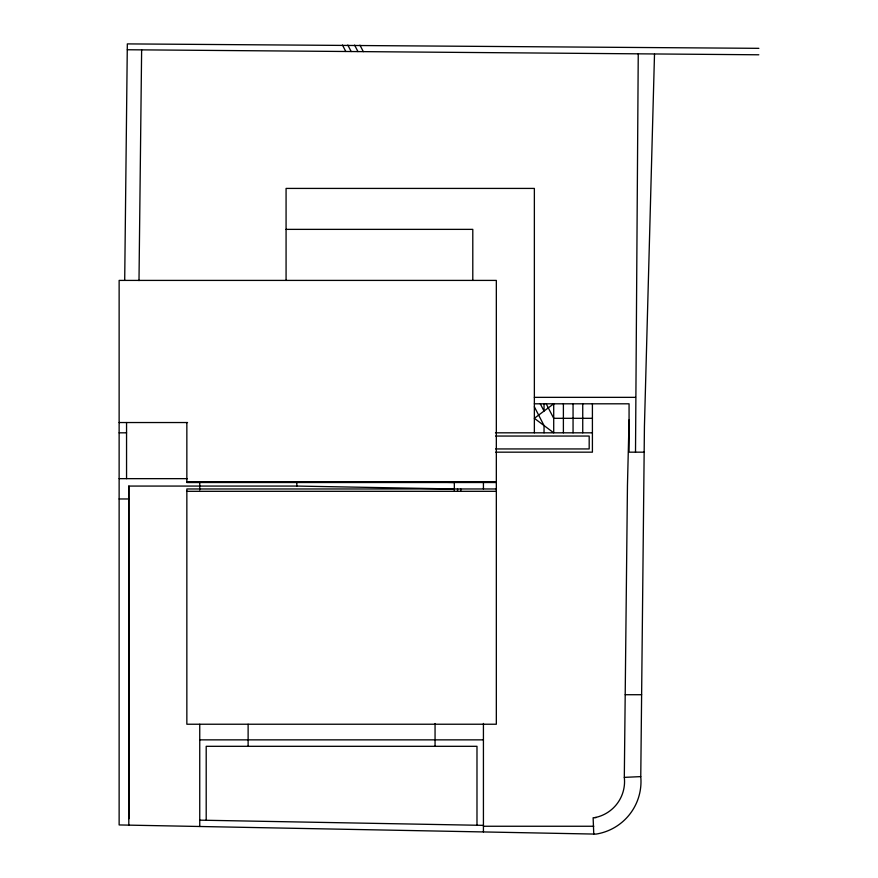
<?xml version="1.0" encoding="UTF-8"?>
<svg xmlns="http://www.w3.org/2000/svg" width="878" height="878" viewBox="0 0 878 878"><rect width="100%" height="100%" fill="white"/><g stroke="black" fill="none" stroke-linecap="round" stroke-linejoin="round"><path stroke-width="1.32" d="M635.507 452.17L638.251 53.821M594.735 817.627A36.744 36.744 0 0 0 624.313 777.37L627.452 485.49L629.065 419.925M496.333 488.969L186.849 488.969L186.849 724.229L496.333 724.229L496.333 280.411L119.134 280.411L119.134 824.947L595.975 834.1A53.196 53.196 0 0 0 640.764 776.613L644.43 426.401L654.505 54.227M124.698 280.422L127.332 43.9L758.866 48.334M138.998 280.587L141.632 49.859M596.338 817.506L593.122 817.747L593.769 834.056M624.313 777.37L640.764 776.613M286.074 229.367L472.792 229.367L472.792 280.433M534.362 397.35L635.507 397.35M534.362 403.803L629.065 403.803L629.065 452.17L644.156 452.17M592.409 418.312L553.711 418.312L546.182 403.803M119.134 422.537L187.552 422.537M119.134 432.821L126.553 432.821M495.499 432.821L592.409 432.821M495.631 436.048L589.182 436.048L589.182 448.943L495.631 448.943M495.697 452.17L592.409 452.17L592.409 403.803M119.134 478.653L187.431 478.653M186.849 481.682L496.333 481.682M186.849 482.362L199.745 482.362L199.745 490.045M496.333 482.516L186.849 482.516L186.849 422.537M128.814 825.133L128.814 486.072L296.819 486.072L454.332 488.969M186.849 491.318L496.333 491.318M119.134 498.967L128.814 498.967M625.202 694.717L641.62 694.717M199.745 739.858L483.427 739.858M199.745 820.162L483.427 825.364M483.427 826.253L593.769 826.253M127.332 49.75L758.811 54.787M447.484 482.351L454.332 482.516L454.332 491.318M359.947 45.151L363.316 51.626M354.602 45.107L357.95 51.582M540.277 403.803L544.042 411.058L544.042 403.803M347.82 45.052L351.156 51.528M534.362 406.81L544.042 425.567L544.042 432.821M342.453 45.008L345.789 51.484M128.814 486.072L128.934 818.68M582.74 403.803L582.74 432.821M573.06 403.803L573.06 432.821M563.391 403.803L563.391 432.821M534.362 432.821L534.362 188.419L286.074 188.419L286.074 280.433M483.427 482.516L483.427 488.969M483.427 723.439L483.427 831.938M476.984 825.364L476.984 746.311L206.198 746.311L206.198 820.162M460.785 488.969L460.785 491.318M457.559 488.969L457.559 491.318M435.06 723.505L435.06 746.311M296.819 482.516L296.819 486.072M248.123 724.262L248.123 746.311M199.745 724.262L199.745 826.494M126.553 422.537L126.553 478.653M553.711 403.803L534.362 418.312L553.711 432.821L553.711 403.803"/></g></svg>
